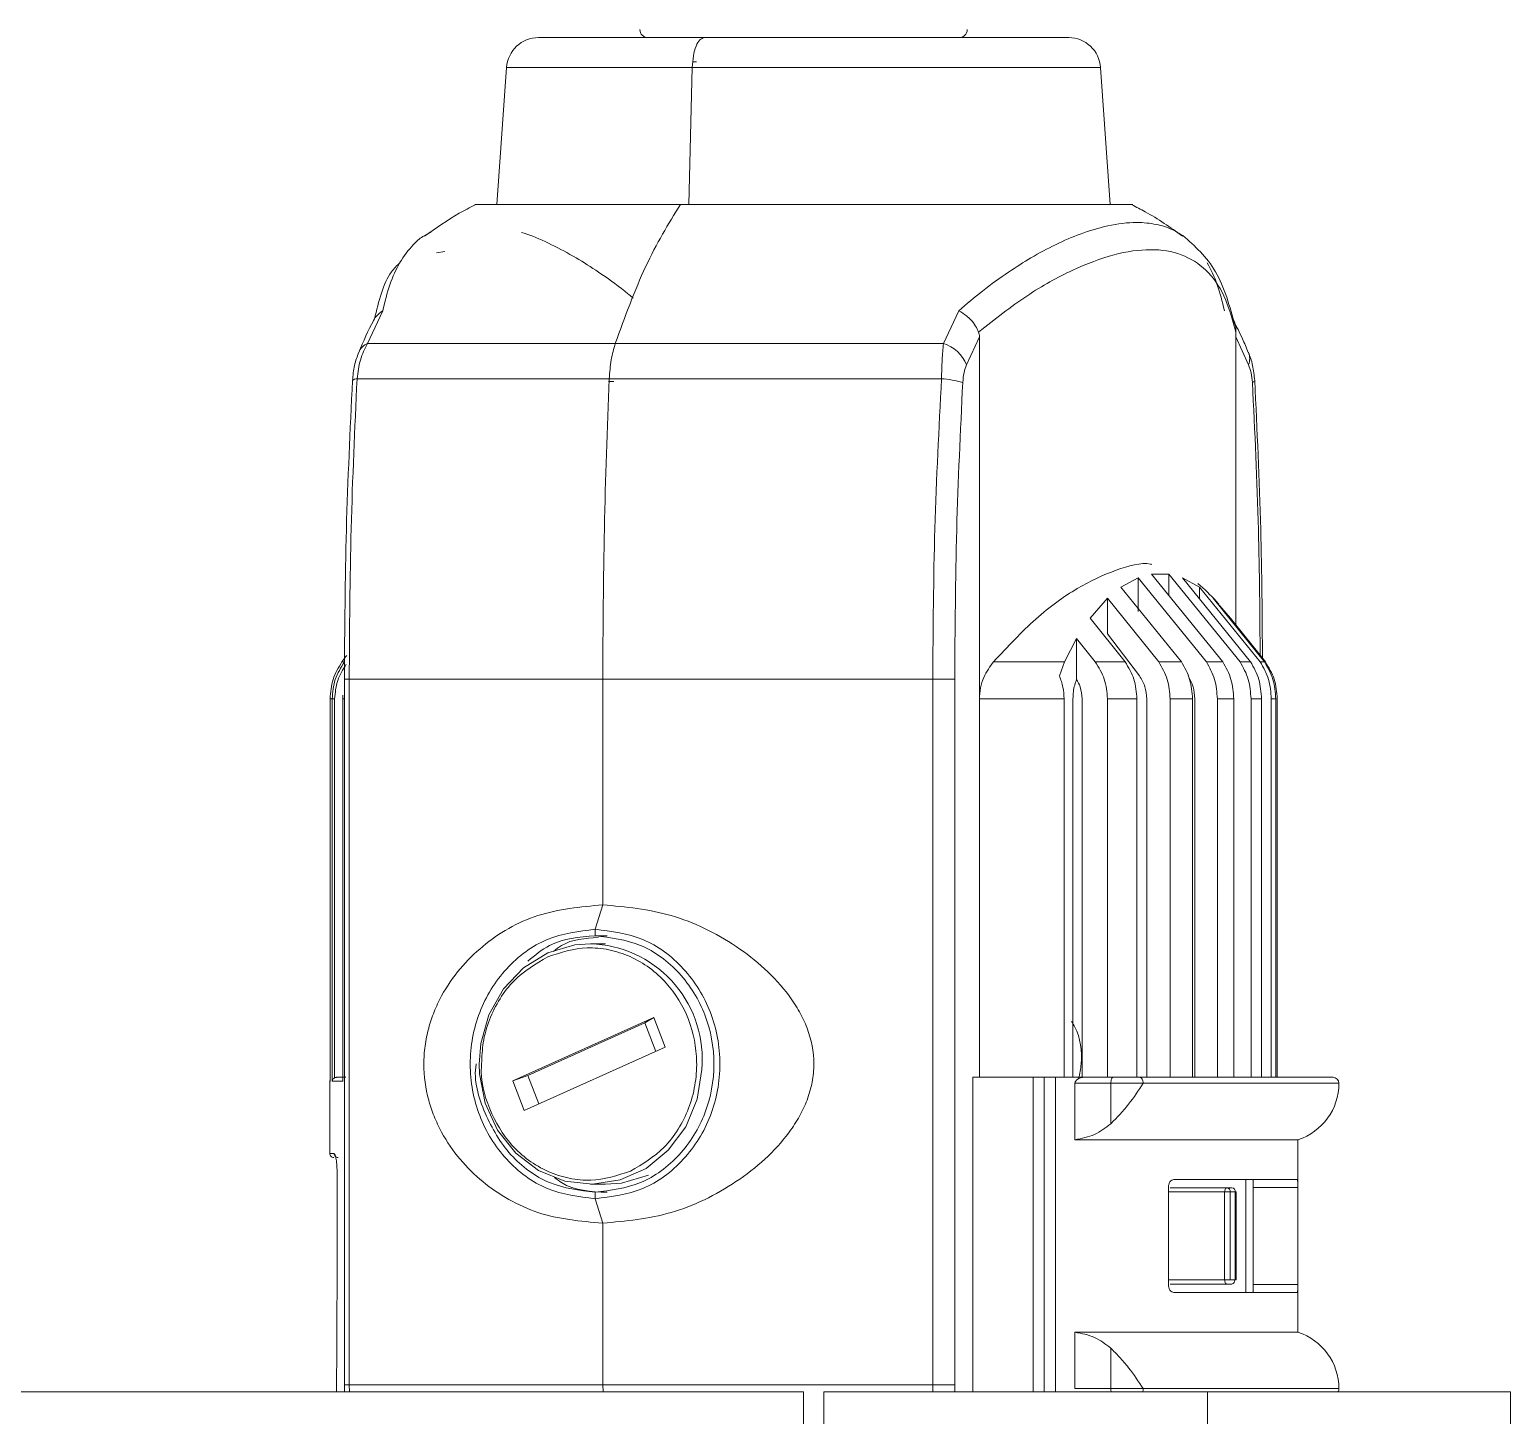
# Model space of a CAD drawing. Header units: millimetres. Extents: x 0 to 594, y 0 to 420.
# Drawn here: x 199.85 to 224.29, y 326.47 to 349.33 of the extents above; entities that cross this region are included whole.
import ezdxf

# ---------------------------------------------------------------- set-up
doc = ezdxf.new("R2010")
doc.units = ezdxf.units.MM

msp = doc.modelspace()

# ---------------------------------------------------------------- linework, layer by layer
at = {"color": 7, "linetype": 'Continuous', "lineweight": 15}
for p, q in [((210.8568, 348.8004), (210.7991, 348.8004)), ((207.7238, 348.705), (207.5658, 346.4452)), ((210.7897, 348.705), (210.7305, 346.4456)), ((217.6874, 346.4452), (217.5293, 348.705)), ((210.7305, 346.4456), (210.5928, 346.4456)), ((206.3676, 345.9302), (206.4807, 345.9951)), ((205.6811, 344.6925), (205.4293, 344.1532)), ((215.1874, 344.6925), (214.9355, 344.1532)), ((215.5293, 344.26), (215.3165, 343.7998)), ((215.5293, 344.26), (215.5293, 338.2886)), ((219.76, 339.5105), (219.76, 344.26)), ((219.9728, 343.7998), (219.76, 344.26)), ((209.4193, 343.5689), (205.256, 343.5689)), ((214.9033, 343.5689), (209.4193, 343.5689)), ((217.8637, 340.1336), (218.1492, 340.2875)), ((218.1492, 340.2875), (219.2752, 338.8997)), ((218.1492, 340.2875), (218.1492, 339.7295)), ((218.3713, 340.3465), (218.6568, 340.3465)), ((219.5463, 338.8997), (218.3713, 340.3465)), ((218.6568, 340.3465), (219.8318, 338.8997)), ((218.6568, 340.3465), (218.6568, 339.9949)), ((218.8788, 340.2875), (219.1643, 340.1336)), ((220.0048, 338.8997), (218.8788, 340.2875)), ((218.862, 338.8997), (217.8637, 340.1336)), ((219.1643, 340.1336), (220.1626, 338.8997)), ((219.1643, 340.1336), (219.1643, 339.9356)), ((217.3562, 339.6205), (217.6417, 339.9493)), ((217.6417, 339.9493), (218.4879, 338.8997)), ((217.6417, 339.3591), (217.6417, 339.9493)), ((219.3864, 339.9493), (219.6719, 339.6205)), ((220.2326, 338.8997), (219.3864, 339.9493)), ((217.9335, 338.8997), (217.3562, 339.6205)), ((219.6719, 339.6205), (220.2492, 338.8997)), ((216.9312, 338.8997), (217.1341, 339.2829)), ((217.1341, 339.2829), (217.4388, 338.8997)), ((217.1341, 338.6102), (217.1341, 339.2829)), ((218.1717, 338.6705), (217.6417, 339.3591)), ((205.0078, 338.8997), (205.0492, 338.8997)), ((215.7626, 338.8997), (216.9312, 338.8997)), ((216.8486, 338.6669), (216.9312, 338.8997)), ((217.9335, 338.8997), (217.4388, 338.8997)), ((218.4879, 338.8997), (218.862, 338.8997)), ((219.2752, 338.8997), (219.5463, 338.8997)), ((219.8318, 338.8997), (220.0048, 338.8997)), ((220.1626, 338.8997), (220.2326, 338.8997)), ((205.0468, 338.6139), (205.0468, 326.9723)), ((209.3116, 338.6139), (205.1274, 338.6139)), ((205.1274, 338.6139), (205.1274, 326.9723)), ((209.3116, 334.89), (209.3116, 338.6139)), ((214.7583, 338.6139), (209.3116, 338.6139)), ((214.7583, 326.9723), (214.7583, 338.6139)), ((215.1215, 338.6139), (214.7583, 338.6139)), ((215.1215, 338.6139), (215.1215, 326.9723)), ((204.8103, 338.2886), (204.8103, 331.9774)), ((204.8103, 331.9787), (204.8103, 338.2886)), ((204.8455, 338.2886), (204.8103, 338.2886)), ((204.8103, 338.2886), (204.8103, 338.2886)), ((204.8455, 338.2886), (204.8455, 331.9787)), ((204.8455, 338.2886), (204.8865, 338.2886)), ((204.8865, 332.0371), (204.8865, 338.2886)), ((205.019, 338.3482), (205.019, 331.9774)), ((205.0208, 338.2886), (205.0229, 338.3482)), ((205.0208, 331.9787), (205.0208, 338.2886)), ((215.5293, 338.2886), (215.5293, 332.0449)), ((216.9276, 338.2886), (215.5293, 338.2886)), ((216.9276, 332.0449), (216.9276, 338.2886)), ((217.0728, 332.0449), (217.0728, 338.2886)), ((217.2234, 338.2886), (217.2234, 332.0449)), ((217.6437, 338.2886), (218.13, 338.2886)), ((217.6437, 338.2886), (217.6437, 332.0449)), ((218.13, 332.0449), (218.13, 338.2886)), ((218.2904, 338.2886), (218.2904, 332.0449)), ((219.0468, 338.2886), (218.6768, 338.2886)), ((218.6768, 338.2886), (218.6768, 332.0449)), ((219.0468, 332.0449), (219.0468, 338.2886)), ((219.0857, 338.2886), (219.0857, 332.0449)), ((219.7266, 338.2886), (219.4567, 338.2886)), ((219.4567, 338.2886), (219.4567, 332.0449)), ((219.7266, 332.0449), (219.7266, 338.2886)), ((220.1864, 338.2886), (220.0121, 338.2886)), ((220.0121, 338.2886), (220.0121, 332.0449)), ((220.1864, 332.0449), (220.1864, 338.2886)), ((220.4215, 338.2886), (220.3474, 338.2886)), ((220.3474, 338.2886), (220.3474, 332.0449)), ((220.4215, 332.0449), (220.4215, 338.2886)), ((220.4457, 338.2886), (220.4457, 332.0449)), ((209.3116, 334.89), (209.1847, 334.4864)), ((209.1847, 334.3806), (209.1847, 334.4864)), ((209.1847, 334.3806), (209.383, 334.3806)), ((209.3574, 334.2483), (209.1112, 334.2483)), ((207.8286, 331.986), (210.1539, 333.0304)), ((210.0074, 332.9423), (208.0743, 332.0741)), ((210.0074, 332.9423), (210.1539, 333.0304)), ((210.1886, 332.4728), (210.0074, 332.9423)), ((210.1539, 333.0304), (210.3425, 332.5419)), ((210.3425, 332.5419), (208.0173, 331.4975)), ((204.8055, 331.9787), (204.8055, 330.7881)), ((205.0208, 331.9787), (204.8455, 331.9787)), ((205.07, 332.0449), (204.9192, 332.0449)), ((208.0743, 332.0741), (207.8286, 331.986)), ((208.0173, 331.4975), (207.8286, 331.986)), ((208.0743, 332.0741), (208.2556, 331.6045)), ((216.4161, 332.0449), (215.4207, 332.0449)), ((215.4207, 332.0449), (215.4207, 326.8531)), ((217.2564, 332.0449), (216.7851, 332.0449)), ((217.1063, 331.0148), (217.1063, 331.9464)), ((217.1063, 331.9464), (217.6986, 331.9464)), ((217.7355, 332.0449), (217.2564, 332.0449)), ((217.6986, 331.9464), (217.6986, 331.2785)), ((218.2325, 331.9464), (217.6986, 331.9464)), ((220.7863, 331.0148), (217.1063, 331.0148)), ((220.7863, 327.8398), (220.7863, 331.0148)), ((204.9262, 330.5077), (204.9272, 330.4541)), ((209.1112, 330.2795), (209.3574, 330.2795)), ((218.6483, 328.6282), (218.6483, 330.2263)), ((219.6135, 330.221), (218.6785, 330.221)), ((219.6974, 330.221), (219.6135, 330.221)), ((219.9291, 328.4959), (219.9291, 330.3586)), ((220.048, 330.2263), (220.048, 328.6282)), ((220.048, 330.2263), (220.7833, 330.2263)), ((220.7833, 330.2263), (220.7833, 328.6282)), ((209.1847, 330.0414), (209.1847, 330.1473)), ((209.3116, 329.6378), (209.1847, 330.0414)), ((219.5769, 328.7018), (219.5769, 330.1527)), ((219.6679, 330.1527), (219.5769, 330.1527)), ((219.6679, 328.7018), (219.6679, 330.1527)), ((219.6679, 330.1527), (219.7518, 330.1527)), ((219.7518, 330.1527), (219.7518, 328.7018)), ((219.7656, 330.1527), (219.7518, 330.1527)), ((219.7656, 328.7018), (219.7656, 330.1527)), ((209.3116, 329.6378), (209.3116, 326.9723)), ((218.6786, 328.6335), (219.6135, 328.6335)), ((219.5769, 328.7018), (219.6679, 328.7018)), ((219.6974, 328.6335), (219.6135, 328.6335)), ((219.7518, 328.7018), (219.6679, 328.7018)), ((219.7518, 328.7018), (219.7656, 328.7018)), ((220.7833, 328.6282), (220.048, 328.6282)), ((217.1063, 327.8398), (220.7863, 327.8398)), ((217.1063, 326.9081), (217.1063, 327.8398)), ((217.6986, 327.576), (217.6986, 326.9081)), ((189.1266, 326.8531), (212.6266, 326.8531)), ((205.0472, 326.9723), (205.0516, 326.8531)), ((209.3116, 326.9723), (205.1274, 326.9723)), ((209.3116, 326.9723), (209.3178, 326.8531)), ((209.3178, 326.8531), (209.3116, 326.9723)), ((209.3116, 326.9723), (214.7583, 326.9723)), ((212.6266, 326.8531), (212.6266, 320.1865)), ((212.9599, 320.1865), (212.9599, 326.8531)), ((212.9599, 326.8531), (219.2933, 326.8531)), ((214.7583, 326.9723), (215.1215, 326.9723)), ((217.6986, 326.9081), (217.1063, 326.9081)), ((218.2325, 326.9081), (217.6986, 326.9081)), ((219.2933, 326.8531), (219.2933, 320.1865)), ((219.2933, 326.8531), (224.2932, 326.8531)), ((224.2932, 326.8531), (224.2932, 320.1865))]:
    msp.add_line(p, q, dxfattribs=at)
at = {"color": 66, "linetype": 'Continuous', "lineweight": 15}
for p, q in [((210.7897, 348.705), (207.7238, 348.705)), ((217.5293, 348.705), (210.7897, 348.705)), ((206.5702, 345.6446), (206.703, 345.6666)), ((209.4921, 343.523), (209.4094, 343.523)), ((205.0468, 338.6139), (205.1274, 338.6139)), ((205.0468, 338.2886), (205.0208, 338.2886)), ((204.8055, 331.9787), (204.8103, 331.9787)), ((216.4161, 326.8531), (216.4161, 332.0449)), ((216.5954, 332.0449), (216.5954, 326.8531)), ((216.7851, 332.0449), (216.7851, 326.8531)), ((218.2325, 331.9464), (221.4637, 331.9464)), ((204.8055, 330.7881), (204.8765, 330.7881)), ((219.5769, 330.1527), (218.6483, 330.1527)), ((218.6483, 328.7018), (219.5769, 328.7018)), ((205.1274, 326.9723), (205.0468, 326.9723)), ((205.1274, 326.9723), (205.1315, 326.8531)), ((214.7622, 326.8531), (214.7583, 326.9723)), ((215.1215, 326.9723), (215.1255, 326.8531)), ((218.2325, 326.9081), (221.4637, 326.9081))]:
    msp.add_line(p, q, dxfattribs=at)
at = {"color": 66, "linetype": 'Continuous', "lineweight": 15, "flags": 128}
msp.add_lwpolyline([(220.0703, 343.5433), (220.0712, 343.5419), (220.0727, 343.5338), (220.0671, 343.5253), (220.0545, 343.5166), (220.0352, 343.5077)], dxfattribs=at)
at = {"color": 7, "linetype": 'Continuous', "lineweight": 15, "flags": 128}
for points in [[(205.0078, 338.8997), (205.0718, 338.9873), (205.0853, 339.0054)], [(209.1112, 334.2483), (208.8485, 334.228), (208.4039, 334.0958)], [(208.4039, 334.0958), (208.0037, 333.8485), (207.6731, 333.5017), (207.4329, 333.0771), (207.2981, 332.6014), (207.2713, 332.2642), (207.2773, 332.1045), (207.3717, 331.6176), (207.5754, 331.1713), (207.8755, 330.7937), (208.2534, 330.5084), (208.6851, 330.3335), (209.1436, 330.2799), (209.6, 330.3509), (210.0258, 330.5421), (210.394, 330.8415), (210.6817, 331.2303), (210.8707, 331.684), (210.9491, 332.1742), (210.951, 332.2644)], [(204.8103, 332.0034), (204.8068, 331.9916), (204.8055, 331.9787)], [(217.6986, 331.9464), (217.6993, 331.9656), (217.7014, 331.9841), (217.7048, 332.0011), (217.7094, 332.016), (217.715, 332.0283), (217.7214, 332.0374), (217.7283, 332.043), (217.7355, 332.0449)], [(218.2325, 331.9464), (218.2313, 331.9656), (218.2278, 331.9841), (218.222, 332.0011), (218.2143, 332.016), (218.2048, 332.0283), (218.194, 332.0374), (218.1823, 332.043), (218.1701, 332.0449)], [(209.3574, 330.2795), (209.6201, 330.2999), (210.0647, 330.432)], [(219.5769, 330.1527), (219.5776, 330.1661), (219.5797, 330.1789), (219.5831, 330.1907), (219.5876, 330.201), (219.5932, 330.2095), (219.5995, 330.2158), (219.6063, 330.2197), (219.6135, 330.221)], [(219.6135, 328.6335), (219.6063, 328.6348), (219.5995, 328.6387), (219.5932, 328.645), (219.5876, 328.6535), (219.5831, 328.6639), (219.5797, 328.6757), (219.5776, 328.6885), (219.5769, 328.7018)]]:
    msp.add_lwpolyline(points, dxfattribs=at)
at = {"color": 7, "linetype": 'Continuous', "lineweight": 15}
for centre, radius, start, end in [((210.058, 349.3296), 0.1323, 180, 270), ((215.1952, 349.3296), 0.1323, 270, 0), ((208.2517, 348.6681), 0.5292, 90, 176), ((217.0015, 348.6681), 0.5292, 4, 90), ((214.7453, 343.5659), 0.6173, 22.26947, 72.04712), ((214.8144, 342.0233), 1.5482, 73.50121, 86.70981), ((220.4843, 331.9464), 0.9794, 287.9633, 0), ((221.3652, 331.9464), 0.0984, 0, 90), ((204.8716, 330.7881), 0.0661, 179.99961, 270), ((219.6057, 330.159), 0.0625, 354.29125, 82.83138), ((219.6895, 330.159), 0.0625, 354.28887, 82.83376), ((219.6832, 328.6923), 0.0605, 283.53656, 8.99005), ((220.4843, 326.9081), 0.9794, 0, 72.0367), ((221.3652, 326.9081), 0.0984, 326.03791, 0)]:
    msp.add_arc(centre, radius, start, end, dxfattribs=at)
at = {"color": 66, "linetype": 'Continuous', "lineweight": 15}
for centre, radius, start, end in [((205.55, 343.888), 0.2913, 114.47943, 155.91019), ((219.6967, 343.8986), 0.2933, 340.30927, 20.947), ((205.2537, 343.4645), 0.1045, 88.72367, 134.34418), ((209.053, 332.3493), 1.8999, 357.4386, 88.24575), ((217.9239, 326.906), 0.2253, 179.46702, 193.58295), ((218.0925, 326.9067), 0.1401, 337.50274, 0.57578)]:
    msp.add_arc(centre, radius, start, end, dxfattribs=at)
at = {"color": 7, "linetype": 'Continuous', "lineweight": 15}
for points, knots in [([(210.9874, 349.1973), (210.7454, 349.1973), (210.2467, 349.1973), (209.5821, 349.1973), (209.0056, 349.1973), (208.573, 349.1973), (208.2977, 349.1973), (208.267, 349.1973), (208.2518, 349.1973)], [0, 0, 0, 0, 0.153313, 0.315809, 0.4850607, 0.6579044, 0.8307481, 1, 1, 1, 1]), ([(210.3947, 349.1973), (210.5059, 349.1973), (210.6247, 349.1973), (210.8557, 349.1973), (210.8708, 349.1973)], [0, 0, 0, 0, 0.9348745, 1, 1, 1, 1]), ([(210.9874, 349.1973), (210.9626, 349.19), (210.913, 349.1755), (210.8493, 349.0633), (210.803, 348.9018), (210.7941, 348.7706), (210.7897, 348.705)], [0, 0, 0, 0, 0.2499988, 0.499997, 0.7500006, 1, 1, 1, 1]), ([(210.7897, 348.705), (210.7941, 348.7706), (210.803, 348.9018), (210.8493, 349.0633), (210.913, 349.1755), (210.9626, 349.19), (210.9874, 349.1973)], [0, 0, 0, 0, 0.2499994, 0.500003, 0.7500012, 1, 1, 1, 1]), ([(216.9985, 349.1973), (216.9995, 349.1973), (217.0279, 349.1973), (216.9303, 349.1973), (216.7085, 349.1973), (216.3293, 349.1973), (215.8076, 349.1973), (215.1369, 349.1973), (214.348, 349.1973), (213.486, 349.1973), (212.6079, 349.1973), (211.7607, 349.1973), (211.2401, 349.1973), (210.9874, 349.1973)], [0, 0, 0, 0, 0.0036125, 0.1028449, 0.1964691, 0.2900932, 0.3893258, 0.4926834, 0.5982346, 0.7037857, 0.8071435, 0.9063759, 1, 1, 1, 1]), ([(207.2065, 346.4374), (207.1184, 346.3927), (206.8266, 346.2445), (206.5588, 346.0556), (206.3719, 345.9237)], [0, 0, 0, 0, 0.3019281, 1, 1, 1, 1]), ([(210.5928, 346.4456), (210.2924, 346.4456), (209.6737, 346.4456), (208.8491, 346.4456), (208.1338, 346.4456), (207.5972, 346.4456), (207.2585, 346.4456), (207.2206, 346.4456), (207.2022, 346.4456)], [0, 0, 0, 0, 0.1542437, 0.3177262, 0.4880053, 0.6618977, 0.8357908, 1, 1, 1, 1]), ([(210.5928, 346.4456), (210.3958, 346.123), (210.002, 345.4778), (209.6793, 344.5947), (209.518, 344.1532)], [0, 0, 0, 0, 0.4999999, 1, 1, 1, 1]), ([(209.518, 344.1532), (209.6793, 344.5947), (210.002, 345.4778), (210.3958, 346.123), (210.5928, 346.4456)], [0, 0, 0, 0, 0.5000001, 1, 1, 1, 1]), ([(218.051, 346.4456), (218.0523, 346.4456), (218.0875, 346.4456), (217.9665, 346.4456), (217.6913, 346.4456), (217.2207, 346.4456), (216.5734, 346.4456), (215.7412, 346.4456), (214.7624, 346.4456), (213.693, 346.4456), (212.6034, 346.4456), (211.5522, 346.4456), (210.9063, 346.4456), (210.5928, 346.4456)], [0, 0, 0, 0, 0.0036739, 0.1029001, 0.1965186, 0.2901371, 0.3893632, 0.4927147, 0.5982594, 0.703804, 0.8071555, 0.9063815, 1, 1, 1, 1]), ([(218.8819, 345.9245), (218.6802, 346.0657), (218.4117, 346.2536), (218.1203, 346.4025), (218.0478, 346.4396)], [0, 0, 0, 0, 0.7512388, 1, 1, 1, 1]), ([(207.9695, 345.9837), (207.9996, 345.9751), (208.1555, 345.9306), (208.4586, 345.7903), (208.8542, 345.5812), (209.259, 345.3226), (209.5748, 345.0995), (209.7675, 344.9387), (209.8141, 344.8999)], [0, 0, 0, 0, 0.0558181, 0.2898003, 0.5114945, 0.7072952, 0.9292419, 1, 1, 1, 1]), ([(219.7537, 344.4363), (219.6625, 344.7604), (219.4793, 345.4108), (219.0851, 345.758), (218.8873, 345.9322)], [0, 0, 0, 0, 0.4983252, 1, 1, 1, 1]), ([(219.7624, 344.3406), (219.7036, 344.5509), (219.5863, 344.9706), (219.2827, 345.3865), (218.8793, 345.6439), (218.3693, 345.7272), (217.7633, 345.6424), (217.0735, 345.3848), (216.3177, 344.9695), (215.7841, 344.5506), (215.5166, 344.3406)], [0, 0, 0, 0, 0.1251981, 0.2498803, 0.3757149, 0.5007007, 0.6252236, 0.750645, 0.8749924, 1, 1, 1, 1]), ([(205.9622, 345.4847), (205.9147, 345.4371), (205.705, 345.2275), (205.6134, 344.8482), (205.5426, 344.555)], [0, 0, 0, 0, 0.2267375, 1, 1, 1, 1]), ([(205.6811, 344.6925), (205.6459, 344.6664), (205.5877, 344.6233), (205.5411, 344.5644), (205.5311, 344.5355), (205.53, 344.5324)], [0, 0, 0, 0, 0.5776772, 0.9539341, 1, 1, 1, 1]), ([(215.1874, 344.6925), (215.2312, 344.6667), (215.3036, 344.6241), (215.397, 344.5352), (215.4692, 344.4443), (215.5014, 344.3738), (215.5166, 344.3406)], [0, 0, 0, 0, 0.3029963, 0.50031785, 0.76468431, 1, 1, 1, 1]), ([(205.5291, 344.5328), (205.5278, 344.5305), (205.4395, 344.3732), (205.3622, 344.1873), (205.2859, 344.0042)], [0, 0, 0, 0, 0.0148903, 1, 1, 1, 1]), ([(219.7624, 344.3406), (219.762, 344.3736), (219.761, 344.4437), (219.7383, 344.5163), (219.7137, 344.5506), (219.7106, 344.555)], [0, 0, 0, 0, 0.4372237, 0.9283893, 1, 1, 1, 1]), ([(219.9664, 344.0017), (219.9351, 344.0789), (219.8589, 344.2669), (219.7728, 344.43), (219.7221, 344.5261)], [0, 0, 0, 0, 0.4108311, 1, 1, 1, 1]), ([(205.4293, 344.1532), (205.3849, 344.0654), (205.2981, 343.8935), (205.2698, 343.6756), (205.256, 343.5689)], [0, 0, 0, 0, 0.5105533, 1, 1, 1, 1]), ([(209.518, 344.1532), (209.0991, 344.1532), (208.2614, 344.1532), (207.1522, 344.1532), (206.1741, 344.1532), (205.6775, 344.1532), (205.4293, 344.1532)], [0, 0, 0, 0, 0.25, 0.5000002, 0.7500002, 1, 1, 1, 1]), ([(209.518, 344.1532), (209.4931, 344.066), (209.4432, 343.8917), (209.4273, 343.6765), (209.4193, 343.5689)], [0, 0, 0, 0, 0.50000274, 1, 1, 1, 1]), ([(209.4193, 343.5689), (209.4273, 343.6765), (209.4432, 343.8917), (209.4931, 344.066), (209.518, 344.1532)], [0, 0, 0, 0, 0.49999726, 1, 1, 1, 1]), ([(209.518, 344.1532), (209.9533, 344.1532), (210.824, 344.1532), (212.2018, 344.1532), (213.5898, 344.1532), (214.487, 344.1532), (214.9355, 344.1532)], [0, 0, 0, 0, 0.2499998, 0.5, 0.7500001, 1, 1, 1, 1]), ([(214.9033, 343.5689), (214.9061, 343.6756), (214.9117, 343.8935), (214.9275, 344.0654), (214.9355, 344.1532)], [0, 0, 0, 0, 0.4894443, 1, 1, 1, 1]), ([(215.5293, 344.26), (215.5289, 344.275), (215.5281, 344.3034), (215.5203, 344.3287), (215.5166, 344.3406)], [0, 0, 0, 0, 0.5286788, 1, 1, 1, 1]), ([(219.7624, 344.3406), (219.7617, 344.3287), (219.7602, 344.3034), (219.7601, 344.275), (219.76, 344.26)], [0, 0, 0, 0, 0.4713195, 1, 1, 1, 1]), ([(205.2842, 344.0072), (205.2583, 343.9373), (205.2062, 343.7969), (205.1892, 343.6253), (205.1807, 343.5392)], [0, 0, 0, 0, 0.4984141, 1, 1, 1, 1]), ([(220.0725, 343.5392), (220.064, 343.6253), (220.0469, 343.7969), (219.9949, 343.9373), (219.969, 344.0072)], [0, 0, 0, 0, 0.5015859, 1, 1, 1, 1]), ([(215.2541, 343.5077), (215.2596, 343.5637), (215.2706, 343.676), (215.3012, 343.7585), (215.3165, 343.7998)], [0, 0, 0, 0, 0.4988844, 1, 1, 1, 1]), ([(219.9728, 343.7998), (219.9881, 343.7584), (220.0186, 343.6759), (220.0297, 343.5637), (220.0352, 343.5077)], [0, 0, 0, 0, 0.5014176, 1, 1, 1, 1]), ([(205.1807, 343.5392), (205.1417, 342.7216), (205.0637, 341.0864), (205.0527, 339.438), (205.0472, 338.6139)], [0, 0, 0, 0, 0.5000322, 1, 1, 1, 1]), ([(205.256, 343.5689), (205.2184, 342.7462), (205.1433, 341.1013), (205.1327, 339.4429), (205.1274, 338.6139)], [0, 0, 0, 0, 0.5001661, 1, 1, 1, 1]), ([(209.3116, 338.6139), (209.3161, 339.4418), (209.3251, 341.0977), (209.3879, 342.7452), (209.4193, 343.5689)], [0, 0, 0, 0, 0.4999992, 1, 1, 1, 1]), ([(209.3116, 338.6139), (209.3161, 339.4418), (209.3251, 341.0977), (209.3879, 342.7452), (209.4193, 343.5689)], [0, 0, 0, 0, 0.4999992, 1, 1, 1, 1]), ([(214.7583, 338.6139), (214.7643, 339.4434), (214.7761, 341.1018), (214.8609, 342.7467), (214.9033, 343.5689)], [0, 0, 0, 0, 0.50016826, 1, 1, 1, 1]), ([(215.2541, 343.5077), (215.2154, 342.6985), (215.1377, 341.0737), (215.1269, 339.436), (215.1215, 338.6139)], [0, 0, 0, 0, 0.4980386, 1, 1, 1, 1]), ([(220.2016, 338.9382), (220.1965, 339.654), (220.1854, 341.194), (220.1119, 342.7216), (220.0725, 343.5392)], [0, 0, 0, 0, 0.46482601, 1, 1, 1, 1]), ([(218.3744, 340.5074), (218.3679, 340.5088), (218.201, 340.5449), (217.7897, 340.4302), (217.1545, 340.1431), (216.4599, 339.6451), (215.9952, 339.1483), (215.7626, 338.8997)], [0, 0, 0, 0, 0.0101378, 0.2571641, 0.5053112, 0.7523948, 1, 1, 1, 1]), ([(219.4793, 339.85), (219.4654, 339.8666), (219.3616, 339.9897), (219.2411, 340.0971), (219.1368, 340.1899)], [0, 0, 0, 0, 0.1348071, 1, 1, 1, 1]), ([(204.8103, 338.2886), (204.8193, 338.398), (204.8375, 338.6192), (204.9506, 338.8055), (205.0078, 338.8997)], [0, 0, 0, 0, 0.494542, 1, 1, 1, 1]), ([(205.0492, 338.8997), (204.9902, 338.8057), (204.8738, 338.6203), (204.8548, 338.3982), (204.8455, 338.2886)], [0, 0, 0, 0, 0.5067683, 1, 1, 1, 1]), ([(204.8865, 338.2886), (204.8956, 338.3929), (204.9138, 338.6016), (205.0233, 338.7748), (205.078, 338.8615)], [0, 0, 0, 0, 0.4999167, 1, 1, 1, 1]), ([(215.7626, 338.8997), (215.7041, 338.8206), (215.6152, 338.7005), (215.5407, 338.4748), (215.533, 338.3493), (215.5293, 338.2886)], [0, 0, 0, 0, 0.4988712, 0.7578705, 1, 1, 1, 1]), ([(217.4388, 338.8997), (217.4975, 338.8071), (217.6145, 338.6224), (217.634, 338.3997), (217.6437, 338.2886)], [0, 0, 0, 0, 0.5009773, 1, 1, 1, 1]), ([(218.13, 338.2886), (218.1209, 338.3992), (218.1026, 338.6205), (217.9899, 338.8066), (217.9335, 338.8997)], [0, 0, 0, 0, 0.4997499, 1, 1, 1, 1]), ([(218.4879, 338.8997), (218.5424, 338.8058), (218.651, 338.6185), (218.6682, 338.3983), (218.6768, 338.2886)], [0, 0, 0, 0, 0.5013894, 1, 1, 1, 1]), ([(219.0468, 338.2886), (219.0385, 338.3983), (219.0218, 338.6178), (218.9153, 338.8057), (218.862, 338.8997)], [0, 0, 0, 0, 0.4999613, 1, 1, 1, 1]), ([(219.2752, 338.8997), (219.3276, 338.8053), (219.4324, 338.6169), (219.4486, 338.3979), (219.4567, 338.2886)], [0, 0, 0, 0, 0.5005993, 1, 1, 1, 1]), ([(219.7266, 338.2886), (219.7186, 338.3979), (219.7025, 338.6167), (219.5984, 338.8053), (219.5463, 338.8997)], [0, 0, 0, 0, 0.4995204, 1, 1, 1, 1]), ([(219.8318, 338.8997), (219.8839, 338.8052), (219.988, 338.6166), (220.0041, 338.3978), (220.0121, 338.2886)], [0, 0, 0, 0, 0.5008677, 1, 1, 1, 1]), ([(220.1864, 338.2886), (220.1782, 338.398), (220.1619, 338.617), (220.0572, 338.8054), (220.0048, 338.8997)], [0, 0, 0, 0, 0.4998936, 1, 1, 1, 1]), ([(220.1626, 338.8997), (220.216, 338.8054), (220.3225, 338.6175), (220.3391, 338.398), (220.3474, 338.2886)], [0, 0, 0, 0, 0.5014984, 1, 1, 1, 1]), ([(220.4215, 338.2886), (220.4129, 338.3985), (220.3957, 338.6186), (220.2871, 338.8059), (220.2326, 338.8997)], [0, 0, 0, 0, 0.4991876, 1, 1, 1, 1]), ([(220.2492, 338.8997), (220.3056, 338.8066), (220.4183, 338.6206), (220.4366, 338.3992), (220.4457, 338.2886)], [0, 0, 0, 0, 0.500162, 1, 1, 1, 1]), ([(216.9276, 338.2886), (216.9242, 338.3535), (216.9173, 338.4844), (216.8716, 338.6058), (216.8486, 338.6669)], [0, 0, 0, 0, 0.496628, 1, 1, 1, 1]), ([(217.0728, 338.2886), (217.0745, 338.3293), (217.0777, 338.4105), (217.101, 338.521), (217.1229, 338.5799), (217.1341, 338.6102)], [0, 0, 0, 0, 0.3285683, 0.6555788, 1, 1, 1, 1]), ([(217.2234, 338.2886), (217.2176, 338.3559), (217.2079, 338.4702), (217.1556, 338.5694), (217.1341, 338.6102)], [0, 0, 0, 0, 0.589297, 1, 1, 1, 1]), ([(218.2904, 338.2886), (218.285, 338.3573), (218.2741, 338.4949), (218.2059, 338.6119), (218.1717, 338.6705)], [0, 0, 0, 0, 0.4988991, 1, 1, 1, 1]), ([(219.0857, 338.2886), (219.0806, 338.357), (219.0705, 338.4939), (219.0049, 338.6116), (218.9722, 338.6705)], [0, 0, 0, 0, 0.4999369, 1, 1, 1, 1]), ([(209.3116, 329.6378), (208.9445, 329.6713), (208.3926, 329.7216), (207.7544, 330.0184), (207.3211, 330.3113), (206.9456, 330.6811), (206.6862, 331.0561), (206.5255, 331.3952), (206.4014, 331.7606), (206.3447, 332.162), (206.3723, 332.566), (206.4319, 332.8564), (206.5257, 333.1334), (206.687, 333.473), (206.9461, 333.8478), (207.446, 334.3363), (208.2109, 334.7854), (208.9448, 334.8551), (209.3116, 334.89)], [0, 0, 0, 0, 0.1244372, 0.1871178, 0.2493797, 0.3121231, 0.374613, 0.4069542, 0.4374411, 0.5000313, 0.5309822, 0.5629534, 0.5934887, 0.6258883, 0.6885938, 0.7507563, 0.8754122, 1, 1, 1, 1]), ([(209.3116, 334.89), (209.6906, 334.8551), (210.4489, 334.7854), (211.361, 334.3363), (211.9958, 333.8478), (212.3414, 333.473), (212.5623, 333.1333), (212.7354, 332.7674), (212.8162, 332.3656), (212.7768, 331.9617), (212.693, 331.6717), (212.5626, 331.395), (212.3424, 331.0563), (211.9965, 330.6805), (211.3609, 330.1914), (210.4477, 329.7423), (209.6902, 329.6726), (209.3116, 329.6378)], [0, 0, 0, 0, 0.1246347, 0.2493367, 0.3115224, 0.3742542, 0.4066639, 0.4372119, 0.499893, 0.5308208, 0.5627675, 0.593264, 0.6256192, 0.6881308, 0.7508971, 0.8755153, 1, 1, 1, 1]), ([(209.1847, 330.0414), (208.915, 330.0748), (208.3756, 330.1416), (207.6897, 330.6556), (207.2314, 331.3902), (207.0705, 332.2639), (207.2314, 333.1376), (207.6897, 333.8723), (208.3756, 334.3862), (208.915, 334.453), (209.1847, 334.4864)], [0, 0, 0, 0, 0.1250001, 0.2499999, 0.3749999, 0.4999999, 0.6249998, 0.7500001, 0.8749999, 1, 1, 1, 1]), ([(208.0761, 333.9618), (208.1915, 334.0577), (208.5122, 334.3244), (208.9222, 334.3587), (209.1847, 334.3806)], [0, 0, 0, 0, 0.3596512, 1, 1, 1, 1]), ([(209.1847, 334.4864), (209.4544, 334.453), (209.9938, 334.3862), (210.6797, 333.8723), (211.138, 333.1376), (211.299, 332.2639), (211.138, 331.3902), (210.6797, 330.6556), (209.9938, 330.1416), (209.4544, 330.0748), (209.1847, 330.0414)], [0, 0, 0, 0, 0.1250003, 0.2500001, 0.3750003, 0.5000001, 0.625, 0.7499999, 0.8749997, 1, 1, 1, 1]), ([(209.1847, 334.3806), (209.4416, 334.3488), (209.9553, 334.2851), (210.6085, 333.7957), (211.045, 333.096), (211.1983, 332.2639), (211.045, 331.4318), (210.6085, 330.7322), (209.9553, 330.2427), (209.4416, 330.1791), (209.1847, 330.1473)], [0, 0, 0, 0, 0.125, 0.2500001, 0.375, 0.5000002, 0.625, 0.7499999, 0.875, 1, 1, 1, 1]), ([(209.7686, 330.4951), (209.9657, 330.6114), (210.269, 330.7903), (210.5658, 331.1824), (210.74, 331.5285), (210.8436, 331.9076), (210.8827, 332.4084), (210.7652, 333.0183), (210.4466, 333.538), (210.0895, 333.8608), (209.767, 334.0485), (209.4165, 334.159), (208.9494, 334.208), (208.618, 334.1018), (208.4026, 334.0328)], [0, 0, 0, 0, 0.1197286, 0.1841804, 0.2499998, 0.3158195, 0.3802715, 0.5000001, 0.6197285, 0.6841806, 0.7500001, 0.8158194, 0.8802717, 1, 1, 1, 1]), ([(209.2347, 334.3488), (209.0217, 334.3372), (208.7525, 334.3225), (208.5413, 334.1569), (208.4973, 334.1224)], [0, 0, 0, 0, 0.7913558, 1, 1, 1, 1]), ([(217.1672, 332.0235), (217.1837, 332.1032), (217.2417, 332.3832), (217.1908, 332.7359), (217.0694, 332.9342), (217.0511, 332.9641)], [0, 0, 0, 0, 0.2523815, 0.8871108, 1, 1, 1, 1]), ([(209.1847, 330.1473), (208.9284, 330.179), (208.4157, 330.2425), (207.7548, 330.7331), (207.3473, 331.4284), (207.1724, 331.9954), (207.2228, 332.2667), (207.223, 332.2681)], [0, 0, 0, 0, 0.2496749, 0.4993496, 0.7490245, 0.9986993, 1, 1, 1, 1]), ([(207.3123, 332.2689), (207.3113, 332.256), (207.2903, 332.0046), (207.4154, 331.5088), (207.7233, 330.99), (208.082, 330.667), (208.4041, 330.4793), (208.7547, 330.3689), (209.2218, 330.3199), (209.5531, 330.4261), (209.7686, 330.4951)], [0, 0, 0, 0, 0.0103663, 0.2015589, 0.3927508, 0.4956729, 0.6007798, 0.7058858, 0.8088078, 1, 1, 1, 1]), ([(204.8865, 332.0371), (204.881, 332.0337), (204.8689, 332.0263), (204.8522, 332.0066), (204.8481, 331.9896), (204.8455, 331.9787)], [0, 0, 0, 0, 0.22675789, 0.50037127, 1, 1, 1, 1]), ([(204.9192, 332.0449), (204.9135, 332.0445), (204.9022, 332.0439), (204.8917, 332.0393), (204.8865, 332.0371)], [0, 0, 0, 0, 0.5032627, 1, 1, 1, 1]), ([(216.4161, 332.0449), (216.4448, 332.0449), (216.5022, 332.0449), (216.5643, 332.0449), (216.5954, 332.0449)], [0, 0, 0, 0, 0.5000038, 1, 1, 1, 1]), ([(216.7851, 332.0449), (216.7551, 332.0449), (216.6949, 332.0449), (216.6286, 332.0449), (216.5954, 332.0449)], [0, 0, 0, 0, 0.5000033, 1, 1, 1, 1]), ([(217.2564, 332.0449), (217.2409, 332.0439), (217.2103, 332.0419), (217.1662, 332.025), (217.1316, 332.002), (217.1133, 331.9767), (217.1073, 331.9593), (217.1066, 331.9507), (217.1063, 331.9464)], [0, 0, 0, 0, 0.253229, 0.4993962, 0.7488746, 0.8836102, 0.9427015, 1, 1, 1, 1]), ([(218.2325, 331.9464), (218.1566, 331.8301), (218.0392, 331.6502), (217.845, 331.4273), (217.7445, 331.3252), (217.6986, 331.2785)], [0, 0, 0, 0, 0.4986451, 0.7706434, 1, 1, 1, 1]), ([(218.1701, 332.0449), (218.1385, 332.0449), (218.0753, 332.0449), (217.9619, 332.0449), (217.8451, 332.0449), (217.7716, 332.0449), (217.7355, 332.0449)], [0, 0, 0, 0, 0.2501326, 0.5000721, 0.7545728, 1, 1, 1, 1]), ([(221.3617, 332.0449), (221.3629, 332.0449), (221.3847, 332.0449), (221.3027, 332.0449), (221.1036, 332.0449), (220.7498, 332.0449), (220.2695, 332.0449), (219.6704, 332.0449), (218.9765, 332.0449), (218.4389, 332.0449), (218.1701, 332.0449)], [0, 0, 0, 0, 0.0083652, 0.1474674, 0.2904672, 0.4346256, 0.578784, 0.7217837, 0.8608749, 1, 1, 1, 1]), ([(217.6986, 331.2785), (217.6125, 331.2121), (217.44, 331.0791), (217.2177, 331.0362), (217.1063, 331.0148)], [0, 0, 0, 0, 0.4991835, 1, 1, 1, 1]), ([(204.8765, 330.7881), (204.8826, 330.7831), (204.8947, 330.7731), (204.9122, 330.6965), (204.9253, 330.5873), (204.9271, 330.5006), (204.928, 330.4573)], [0, 0, 0, 0, 0.2506734, 0.5004366, 0.750198, 1, 1, 1, 1]), ([(204.8765, 330.7881), (204.8775, 330.7794), (204.8795, 330.7621), (204.8946, 330.7402), (204.9163, 330.7249), (204.9335, 330.7229), (204.9421, 330.7219)], [0, 0, 0, 0, 0.2499963, 0.5000084, 0.7500072, 1, 1, 1, 1]), ([(204.928, 330.4573), (204.9275, 329.3952), (204.9268, 328.1932), (204.9181, 326.9928), (204.9171, 326.8531)], [0, 0, 0, 0, 0.8836651, 1, 1, 1, 1]), ([(208.5169, 330.3913), (208.5547, 330.3623), (208.8019, 330.1727), (209.1165, 330.1589), (209.383, 330.1473)], [0, 0, 0, 0, 0.1531255, 1, 1, 1, 1]), ([(218.6483, 330.2263), (218.6497, 330.2437), (218.6525, 330.2783), (218.6729, 330.3221), (218.7023, 330.3524), (218.7253, 330.3565), (218.7368, 330.3586)], [0, 0, 0, 0, 0.2506125, 0.4997843, 0.7491687, 1, 1, 1, 1]), ([(218.7368, 330.3586), (219.0268, 330.3586), (219.6069, 330.3586), (220.2237, 330.3586), (220.6502, 330.3586), (220.7358, 330.3586), (220.7786, 330.3586)], [0, 0, 0, 0, 0.2500002, 0.5000001, 0.7499998, 1, 1, 1, 1]), ([(220.048, 330.2263), (220.048, 330.2437), (220.0479, 330.2783), (220.047, 330.3221), (220.0455, 330.3524), (220.044, 330.3565), (220.0432, 330.3586)], [0, 0, 0, 0, 0.2506108, 0.4997856, 0.7491661, 1, 1, 1, 1]), ([(220.7786, 330.3586), (220.7793, 330.3566), (220.7808, 330.3525), (220.7822, 330.3221), (220.7831, 330.2783), (220.7832, 330.2437), (220.7833, 330.2263)], [0, 0, 0, 0, 0.2506086, 0.4997804, 0.749174, 1, 1, 1, 1]), ([(218.7368, 328.4959), (218.7253, 328.498), (218.7023, 328.5021), (218.6729, 328.5324), (218.6525, 328.5762), (218.6497, 328.6109), (218.6483, 328.6282)], [0, 0, 0, 0, 0.25060857, 0.49977099, 0.74916384, 1, 1, 1, 1]), ([(220.0432, 328.4959), (220.044, 328.498), (220.0455, 328.5021), (220.0469, 328.5324), (220.0479, 328.5762), (220.048, 328.6109), (220.048, 328.6282)], [0, 0, 0, 0, 0.250612, 0.4997815, 0.7491691, 1, 1, 1, 1]), ([(220.7833, 328.6282), (220.7832, 328.6109), (220.7831, 328.5763), (220.7822, 328.5325), (220.7808, 328.5021), (220.7793, 328.498), (220.7786, 328.4959)], [0, 0, 0, 0, 0.2506205, 0.4997948, 0.7491814, 1, 1, 1, 1]), ([(218.7368, 328.4959), (219.0268, 328.4959), (219.6069, 328.4959), (220.2237, 328.4959), (220.6502, 328.4959), (220.7358, 328.4959), (220.7786, 328.4959)], [0, 0, 0, 0, 0.2500002, 0.5000001, 0.7499998, 1, 1, 1, 1]), ([(217.1063, 327.8398), (217.2175, 327.8183), (217.4398, 327.7755), (217.6123, 327.6425), (217.6986, 327.576)], [0, 0, 0, 0, 0.5000451, 1, 1, 1, 1]), ([(217.6986, 327.576), (217.7445, 327.5294), (217.8449, 327.4273), (218.0392, 327.2044), (218.1566, 327.0245), (218.2325, 326.9081)], [0, 0, 0, 0, 0.2292711, 0.5011277, 1, 1, 1, 1])]:
    msp.add_open_spline(points, degree=3, knots=knots, dxfattribs=at)
at = {"color": 66, "linetype": 'Continuous', "lineweight": 15}
for points, knots in [([(218.8856, 345.9302), (218.8278, 345.9664), (218.6953, 346.0496), (218.4435, 346.1263), (218.0975, 346.1615), (217.6785, 346.1127), (217.2236, 345.9775), (216.7961, 345.7938), (216.3986, 345.5801), (215.9945, 345.324), (215.5952, 345.0363), (215.3181, 344.8027), (215.1874, 344.6925)], [0, 0, 0, 0, 0.0742846, 0.170489, 0.2777925, 0.4178376, 0.5382649, 0.6390691, 0.7345795, 0.8189344, 0.9145534, 1, 1, 1, 1]), ([(205.6811, 344.6925), (205.717, 344.8402), (205.7901, 345.1406), (205.9566, 345.5038), (206.1482, 345.7518), (206.291, 345.8873), (206.3589, 345.9253), (206.3676, 345.9302)], [0, 0, 0, 0, 0.2603013, 0.5291464, 0.8096238, 0.9757083, 1, 1, 1, 1]), ([(219.5721, 344.6925), (219.5368, 344.8413), (219.4651, 345.1436), (219.3496, 345.3698), (219.291, 345.4847)], [0, 0, 0, 0, 0.4922719, 1, 1, 1, 1]), ([(220.1628, 338.9863), (220.1578, 339.684), (220.147, 341.1973), (220.0743, 342.6986), (220.0352, 343.5077)], [0, 0, 0, 0, 0.4610657, 1, 1, 1, 1]), ([(208.4026, 334.0328), (208.2055, 333.9165), (207.9023, 333.7376), (207.6051, 333.3455), (207.4323, 332.9993), (207.3269, 332.633), (207.317, 332.385), (207.3123, 332.2689)], [0, 0, 0, 0, 0.3203177, 0.4927509, 0.6688432, 0.8449355, 1, 1, 1, 1])]:
    msp.add_open_spline(points, degree=3, knots=knots, dxfattribs=at)

doc.saveas('drawing.dxf')
